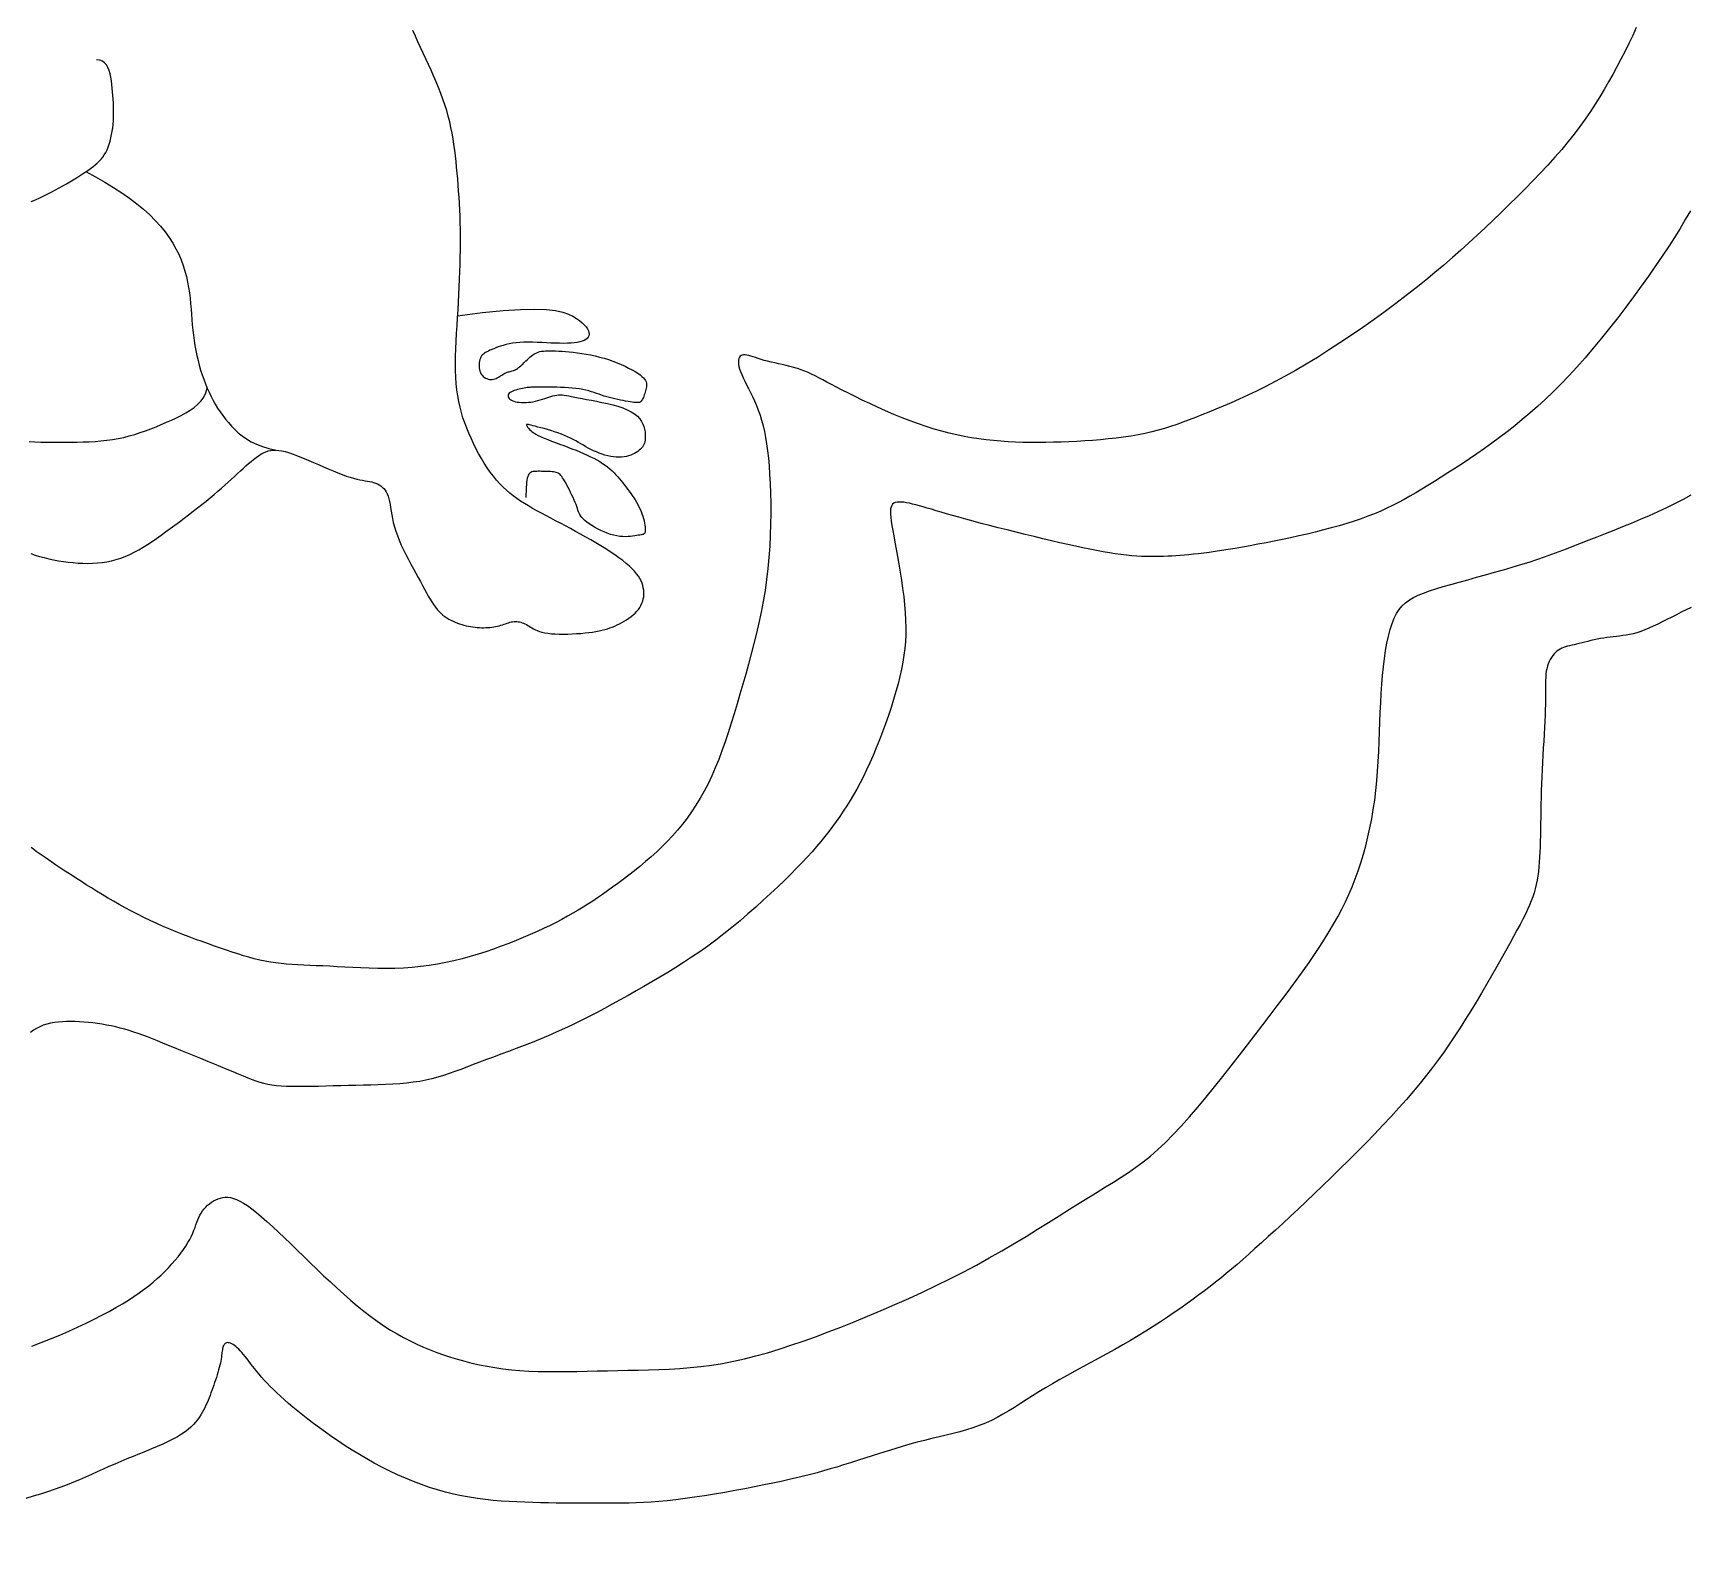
# Model space of a CAD drawing. Header units: feet. Extents: x 0 to 841, y 0 to 594.
# Drawn here: x 653.914 to 656.357, y 127.115 to 129.343 of the extents above; entities that cross this region are included whole.
import ezdxf

# ---------------------------------------------------------------- set-up
doc = ezdxf.new("R2010")
doc.units = ezdxf.units.FT
doc.header["$MEASUREMENT"] = 0
doc.layers.add('LOGO', color=7, linetype='Continuous')

# ---------------------------------------------------------------- blocks, each defined once
blk = doc.blocks.new('YOTA')
h = blk.add_hatch(color=1)
edge = h.paths.add_edge_path()
edge.add_arc((302.8865, 246.9749), 39.995, 0, 360)
edge = h.paths.add_edge_path(flags=16)
edge.add_arc((302.8865, 246.9749), 39.7003, 0, 360)
at = {"color": 2}
for points in [[(323.4553, 235.1885), (323.4325, 235.1773), (323.4097, 235.1658), (323.3871, 235.1542), (323.3646, 235.1426), (323.3423, 235.1312), (323.3204, 235.1202), (323.299, 235.1096), (323.278, 235.0997), (323.2576, 235.0906), (323.238, 235.0825), (323.2191, 235.0754), (323.201, 235.0697), (323.1836, 235.065), (323.1669, 235.0612), (323.1508, 235.0583), (323.1352, 235.0559), (323.1198, 235.054), (323.1048, 235.0523), (323.0899, 235.0507), (323.075, 235.049), (323.0602, 235.047), (323.0452, 235.0447), (323.0301, 235.042), (323.0151, 235.039), (323.0002, 235.0358), (322.9854, 235.0325), (322.971, 235.0291), (322.957, 235.0257), (322.9434, 235.0224), (322.9303, 235.0192), (322.9179, 235.0162), (322.9061, 235.0135), (322.895, 235.011), (322.8846, 235.0085), (322.8747, 235.0059), (322.8654, 235.0032), (322.8565, 235.0002), (322.8482, 234.9968), (322.8402, 234.9929), (322.8326, 234.9883), (322.8254, 234.9831), (322.8184, 234.977), (322.8118, 234.97), (322.8055, 234.9623), (322.7996, 234.9538), (322.7942, 234.9446), (322.7893, 234.9346), (322.785, 234.924), (322.7812, 234.9127), (322.778, 234.9008), (322.7756, 234.8883), (322.7738, 234.8752), (322.7726, 234.8614), (322.7718, 234.8467), (322.7715, 234.8311), (322.7714, 234.8143), (322.7715, 234.7962), (322.7715, 234.7767), (322.7715, 234.7557), (322.7713, 234.7329), (322.7708, 234.7083), (322.7699, 234.6818), (322.7686, 234.6535), (322.7671, 234.6237), (322.7653, 234.5926), (322.7634, 234.5605), (322.7614, 234.5277), (322.7594, 234.4943), (322.7575, 234.4606), (322.7558, 234.4268), (322.7542, 234.3932), (322.7529, 234.3601), (322.7519, 234.3274), (322.751, 234.2952), (322.7503, 234.2637), (322.7498, 234.2328), (322.7493, 234.2026), (322.7488, 234.1732), (322.7483, 234.1446), (322.7477, 234.1168), (322.7471, 234.0901), (322.7463, 234.0642), (322.7453, 234.0394), (322.7441, 234.0154), (322.7425, 233.9922), (322.7406, 233.9698), (322.7382, 233.9482), (322.7354, 233.9271), (322.732, 233.9067), (322.728, 233.8868), (322.7234, 233.8674), (322.718, 233.8484), (322.7119, 233.8294), (322.7048, 233.8103), (322.6967, 233.7906), (322.6875, 233.77), (322.6771, 233.7482), (322.6654, 233.7248), (322.6523, 233.6996), (322.6376, 233.6723), (322.6214, 233.6424), (322.6035, 233.6097), (322.5841, 233.5747), (322.5633, 233.5376), (322.5414, 233.4988), (322.5185, 233.4588), (322.4949, 233.4179), (322.4706, 233.3766), (322.4459, 233.3352), (322.421, 233.2942), (322.3961, 233.2539), (322.3712, 233.2146), (322.3463, 233.1763), (322.3211, 233.1387), (322.2953, 233.1015), (322.2689, 233.0647), (322.2416, 233.0279), (322.2131, 232.991), (322.1832, 232.9537), (322.1518, 232.9159), (322.1186, 232.8773), (322.0835, 232.8377), (322.0467, 232.7974), (322.0085, 232.7565), (321.9691, 232.7152), (321.9289, 232.6738), (321.8881, 232.6325), (321.847, 232.5915), (321.8059, 232.5509), (321.7651, 232.5111), (321.7249, 232.4722), (321.6855, 232.4344), (321.647, 232.3978), (321.6095, 232.3624), (321.5729, 232.3282), (321.5375, 232.2953), (321.5031, 232.2636), (321.4699, 232.2334), (321.438, 232.2045), (321.4073, 232.177), (321.378, 232.151), (321.3499, 232.1264), (321.323, 232.1031), (321.297, 232.0808), (321.2716, 232.0595), (321.2465, 232.0388), (321.2214, 232.0187), (321.1962, 231.9988), (321.1705, 231.9791), (321.1441, 231.9593), (321.1167, 231.9391), (321.0882, 231.9186), (321.0584, 231.8976), (321.0276, 231.8763), (320.9957, 231.8548), (320.9629, 231.833), (320.9291, 231.8112), (320.8945, 231.7894), (320.8591, 231.7676), (320.8231, 231.7459), (320.7864, 231.7245), (320.7491, 231.7033), (320.7115, 231.6824), (320.6738, 231.6618), (320.6361, 231.6413), (320.5987, 231.6212), (320.5618, 231.6012), (320.5256, 231.5814), (320.4904, 231.5618), (320.4563, 231.5424), (320.4235, 231.5232), (320.3922, 231.5041), (320.3623, 231.4852), (320.3334, 231.4667), (320.3054, 231.4488), (320.278, 231.4314), (320.2509, 231.4147), (320.2239, 231.3988), (320.1968, 231.3839), (320.1694, 231.37), (320.1413, 231.3573), (320.1124, 231.3459), (320.0827, 231.3355), (320.0523, 231.326), (320.0211, 231.3171), (319.9892, 231.3088), (319.9567, 231.3007), (319.9236, 231.2927), (319.8899, 231.2847), (319.8558, 231.2762), (319.8211, 231.2673), (319.7861, 231.2578), (319.7507, 231.2476), (319.7152, 231.237), (319.6798, 231.2261), (319.6444, 231.2149), (319.6094, 231.2037), (319.5747, 231.1926), (319.5407, 231.1816), (319.5073, 231.171), (319.4749, 231.1607), (319.4433, 231.1511), (319.4123, 231.1419), (319.3816, 231.1331), (319.3508, 231.1246), (319.3195, 231.1163), (319.2874, 231.1082), (319.254, 231.1002), (319.219, 231.0921), (319.1821, 231.0839), (319.1428, 231.0755), (319.101, 231.0668), (319.057, 231.058), (319.0113, 231.0492), (318.9644, 231.0404), (318.9169, 231.0319), (318.8693, 231.0238), (318.822, 231.0161), (318.7756, 231.0091), (318.7306, 231.0027), (318.6875, 230.9973), (318.6466, 230.9928), (318.6079, 230.9892), (318.571, 230.9864), (318.5356, 230.9843), (318.5013, 230.9828), (318.4679, 230.9818), (318.435, 230.9812), (318.4023, 230.9808), (318.3696, 230.9807), (318.3365, 230.9807), (318.3027, 230.9807), (318.2682, 230.9808), (318.2333, 230.9808), (318.1978, 230.981), (318.1618, 230.9813), (318.1256, 230.9817), (318.089, 230.9823), (318.0522, 230.9831), (318.0153, 230.9842), (317.9783, 230.9855), (317.9413, 230.987), (317.9043, 230.989), (317.8673, 230.9915), (317.8302, 230.9946), (317.7931, 230.9985), (317.7558, 231.0032), (317.7185, 231.0089), (317.6811, 231.0156), (317.6436, 231.0236), (317.606, 231.0328), (317.5682, 231.0435), (317.5304, 231.0555), (317.4926, 231.0687), (317.4549, 231.0831), (317.4174, 231.0986), (317.3802, 231.115), (317.3434, 231.1324), (317.307, 231.1506), (317.2712, 231.1696), (317.236, 231.1892), (317.2015, 231.2093), (317.1678, 231.2299), (317.1349, 231.2508), (317.103, 231.2719), (317.0721, 231.2931), (317.0422, 231.3142), (317.0135, 231.3351), (316.9859, 231.3556), (316.9597, 231.3757), (316.9348, 231.3952), (316.9113, 231.4141), (316.8892, 231.4323), (316.8684, 231.4498), (316.8488, 231.4668), (316.8305, 231.4832), (316.8132, 231.4991), (316.7971, 231.5146), (316.782, 231.5296), (316.7678, 231.5443), (316.7546, 231.5587), (316.7422, 231.5728), (316.7306, 231.5865), (316.7197, 231.5999), (316.7094, 231.6128), (316.6997, 231.6253), (316.6905, 231.6373), (316.6818, 231.6488), (316.6734, 231.6597), (316.6652, 231.6699), (316.6573, 231.6795), (316.6496, 231.6884), (316.642, 231.6965), (316.6346, 231.7039), (316.6275, 231.7106), (316.6206, 231.7165), (316.614, 231.7216), (316.6077, 231.7259), (316.6017, 231.7294), (316.5961, 231.7321), (316.5909, 231.734), (316.5862, 231.735), (316.5818, 231.7352), (316.5778, 231.7346), (316.5743, 231.7333), (316.5711, 231.7313), (316.5682, 231.7287), (316.5657, 231.7255), (316.5635, 231.7217), (316.5617, 231.7174), (316.5601, 231.7127), (316.5588, 231.7075), (316.5577, 231.7018), (316.5568, 231.6958), (316.5559, 231.6892), (316.555, 231.6822), (316.5541, 231.6746), (316.553, 231.6666), (316.5517, 231.658), (316.5502, 231.6489), (316.5482, 231.6392), (316.5459, 231.629), (316.5432, 231.6183), (316.5401, 231.6071), (316.5367, 231.5956), (316.5331, 231.5839), (316.5293, 231.5719), (316.5253, 231.5597), (316.5211, 231.5475), (316.5169, 231.5353), (316.5127, 231.5232), (316.5084, 231.5111), (316.5041, 231.4993), (316.4997, 231.4875), (316.4951, 231.4758), (316.4904, 231.4642), (316.4855, 231.4527), (316.4803, 231.4413), (316.4749, 231.4298), (316.469, 231.4185), (316.4629, 231.4071), (316.4562, 231.3957), (316.4489, 231.3843), (316.4409, 231.373), (316.4318, 231.3616), (316.4216, 231.3502), (316.4101, 231.3389), (316.397, 231.3275), (316.3822, 231.3161), (316.3655, 231.3048), (316.3466, 231.2934), (316.3256, 231.282), (316.3026, 231.2706), (316.2779, 231.2592), (316.2518, 231.2478), (316.2245, 231.2362), (316.1964, 231.2247), (316.1677, 231.213), (316.1387, 231.2012), (316.1097, 231.1893), (316.081, 231.1773), (316.0528, 231.1652), (316.025, 231.1529), (315.9975, 231.1406), (315.9701, 231.1283), (315.9426, 231.116), (315.9149, 231.1038), (315.8868, 231.0917), (315.8582, 231.0798), (315.8289, 231.068), (315.7988, 231.0565), (315.7677, 231.0453), (315.7357, 231.0344), (315.7028, 231.0237), (315.6692, 231.0135), (315.6348, 231.0035)], [(315.6623, 231.7181), (315.707, 231.7352), (315.7511, 231.7529), (315.7944, 231.7711), (315.8367, 231.7895), (315.8777, 231.8081), (315.9174, 231.8269), (315.9554, 231.8456), (315.9917, 231.8641), (316.0259, 231.8823), (316.058, 231.9002), (316.088, 231.9177), (316.1161, 231.935), (316.1424, 231.952), (316.167, 231.9689), (316.1902, 231.9857), (316.2119, 232.0024), (316.2325, 232.0192), (316.2519, 232.036), (316.2704, 232.053), (316.2881, 232.0701), (316.305, 232.0874), (316.3209, 232.1047), (316.3359, 232.122), (316.35, 232.1391), (316.3631, 232.1561), (316.3751, 232.1727), (316.386, 232.189), (316.3958, 232.2049), (316.4044, 232.2202), (316.4119, 232.235), (316.4184, 232.2492), (316.424, 232.2628), (316.4291, 232.2759), (316.4337, 232.2884), (316.4382, 232.3005), (316.4426, 232.312), (316.4473, 232.3231), (316.4524, 232.3338), (316.458, 232.344), (316.4644, 232.3539), (316.4716, 232.3632), (316.4795, 232.3721), (316.4879, 232.3803), (316.497, 232.3879), (316.5065, 232.3949), (316.5165, 232.401), (316.5268, 232.4063), (316.5375, 232.4108), (316.5485, 232.4143), (316.5596, 232.4168), (316.5712, 232.4181), (316.5833, 232.418), (316.596, 232.4164), (316.6096, 232.413), (316.6242, 232.4078), (316.64, 232.4004), (316.657, 232.3908), (316.6756, 232.3788), (316.6959, 232.3641), (316.7178, 232.3467), (316.7415, 232.3267), (316.7666, 232.3045), (316.793, 232.2804), (316.8206, 232.2545), (316.8492, 232.2273), (316.8787, 232.1989), (316.9088, 232.1697), (316.9395, 232.1399), (316.9705, 232.1098), (317.0018, 232.0798), (317.0332, 232.0498), (317.0647, 232.0202), (317.0963, 231.9911), (317.128, 231.9626), (317.1596, 231.935), (317.1912, 231.9082), (317.2227, 231.8827), (317.2542, 231.8584), (317.2854, 231.8355), (317.3165, 231.8142), (317.3474, 231.7944), (317.3782, 231.776), (317.409, 231.759), (317.4399, 231.7431), (317.4709, 231.7283), (317.502, 231.7145), (317.5333, 231.7017), (317.565, 231.6896), (317.5969, 231.6783), (317.6293, 231.6675), (317.6622, 231.6574), (317.6957, 231.648), (317.7298, 231.6393), (317.7648, 231.6314), (317.8007, 231.6243), (317.8376, 231.618), (317.8756, 231.6126), (317.9148, 231.6082), (317.9553, 231.6047), (317.9972, 231.6021), (318.0404, 231.6005), (318.0846, 231.5996), (318.1299, 231.5994), (318.176, 231.5996), (318.2228, 231.6003), (318.2702, 231.6013), (318.318, 231.6024), (318.366, 231.6036), (318.4143, 231.6047), (318.4625, 231.6056), (318.5108, 231.6065), (318.5592, 231.6077), (318.6078, 231.6092), (318.6567, 231.6113), (318.7058, 231.6143), (318.7554, 231.6182), (318.8053, 231.6234), (318.8557, 231.6299), (318.9067, 231.6381), (318.9582, 231.648), (319.0105, 231.6597), (319.0635, 231.6731), (319.1173, 231.6881), (319.1721, 231.7046), (319.2279, 231.7227), (319.2848, 231.7422), (319.3428, 231.763), (319.4021, 231.7853), (319.4627, 231.8087), (319.5247, 231.8334), (319.5878, 231.8592), (319.6517, 231.8862), (319.7162, 231.9141), (319.7809, 231.943), (319.8457, 231.9728), (319.9102, 232.0034), (319.9741, 232.0348), (320.0372, 232.067), (320.0992, 232.0998), (320.1597, 232.1332), (320.2188, 232.1669), (320.2763, 232.2007), (320.332, 232.2343), (320.386, 232.2675), (320.438, 232.3), (320.488, 232.3315), (320.536, 232.3618), (320.5817, 232.3906), (320.6251, 232.4176), (320.6661, 232.4428), (320.7051, 232.4666), (320.7425, 232.4895), (320.7785, 232.5122), (320.8135, 232.5351), (320.8479, 232.559), (320.8821, 232.5844), (320.9164, 232.6118), (320.9512, 232.6419), (320.9868, 232.6752), (321.0236, 232.7122), (321.0613, 232.7525), (321.0998, 232.7955), (321.1388, 232.8409), (321.1782, 232.8881), (321.2176, 232.9366), (321.257, 232.9859), (321.296, 233.0355), (321.3344, 233.0849), (321.3721, 233.1336), (321.4087, 233.1812), (321.4444, 233.2276), (321.4789, 233.2728), (321.5123, 233.3169), (321.5446, 233.3598), (321.5756, 233.4017), (321.6054, 233.4425), (321.6339, 233.4822), (321.6611, 233.5208), (321.6869, 233.5585), (321.7114, 233.5952), (321.7344, 233.631), (321.7562, 233.6663), (321.7768, 233.7011), (321.7962, 233.7358), (321.8145, 233.7705), (321.8318, 233.8053), (321.848, 233.8406), (321.8634, 233.8764), (321.8779, 233.9131), (321.8915, 233.9507), (321.9044, 233.9893), (321.9164, 234.0289), (321.9275, 234.0693), (321.9377, 234.1105), (321.9471, 234.1526), (321.9555, 234.1954), (321.963, 234.2389), (321.9695, 234.2831), (321.975, 234.328), (321.9796, 234.3734), (321.9832, 234.4193), (321.9862, 234.4655), (321.9887, 234.5118), (321.9907, 234.5581), (321.9925, 234.6043), (321.9942, 234.6501), (321.996, 234.6955), (321.998, 234.7403), (322.0003, 234.7843), (322.0031, 234.8273), (322.0065, 234.8692), (322.0105, 234.9098), (322.0153, 234.9487), (322.0207, 234.9859), (322.027, 235.0211), (322.0341, 235.054), (322.0422, 235.0845), (322.0512, 235.1124), (322.0612, 235.1374), (322.0724, 235.1593), (322.0849, 235.1786), (322.0989, 235.1955), (322.1147, 235.2103), (322.1324, 235.2234), (322.1522, 235.2352), (322.1744, 235.2459), (322.1992, 235.2561), (322.2268, 235.2659), (322.2574, 235.2758), (322.291, 235.2861), (322.3274, 235.2966), (322.366, 235.3076), (322.4064, 235.3188), (322.4479, 235.3302), (322.4901, 235.3418), (322.5325, 235.3536), (322.5747, 235.3655), (322.616, 235.3775), (322.656, 235.3896), (322.6943, 235.4016), (322.7312, 235.4137), (322.767, 235.426), (322.8019, 235.4384), (322.8364, 235.451), (322.8709, 235.464), (322.9055, 235.4773), (322.9408, 235.4911), (322.977, 235.5053), (323.0144, 235.5201), (323.0533, 235.5354), (323.0935, 235.5513), (323.1347, 235.5678), (323.1764, 235.5849), (323.2183, 235.6024), (323.2602, 235.6205), (323.3016, 235.639), (323.3422, 235.6581), (323.3817, 235.6775), (323.4197, 235.6974), (323.456, 235.7176)], [(323.452, 237.0516), (323.4285, 237.01), (323.4035, 236.968), (323.377, 236.9255), (323.3489, 236.8822), (323.3193, 236.8378), (323.2881, 236.7921), (323.2551, 236.745), (323.2208, 236.6968), (323.1852, 236.6478), (323.1485, 236.5985), (323.111, 236.5492), (323.073, 236.5004), (323.0346, 236.4523), (322.996, 236.4055), (322.9575, 236.3602), (322.9193, 236.3169), (322.8815, 236.2759), (322.8442, 236.2371), (322.8073, 236.2003), (322.7707, 236.1654), (322.7345, 236.1322), (322.6985, 236.1006), (322.6626, 236.0704), (322.627, 236.0414), (322.5914, 236.0135), (322.5558, 235.9865), (322.5203, 235.9604), (322.4848, 235.9349), (322.4496, 235.9103), (322.4148, 235.8865), (322.3804, 235.8635), (322.3466, 235.8414), (322.3135, 235.8201), (322.2812, 235.7997), (322.2499, 235.7802), (322.2197, 235.7616), (322.1906, 235.744), (322.1625, 235.7271), (322.1349, 235.7111), (322.1078, 235.6959), (322.0808, 235.6813), (322.0536, 235.6674), (322.026, 235.6541), (321.9977, 235.6412), (321.9684, 235.6288), (321.9379, 235.6168), (321.9059, 235.6052), (321.8726, 235.5939), (321.838, 235.5829), (321.8024, 235.5723), (321.7658, 235.562), (321.7285, 235.5521), (321.6906, 235.5424), (321.6522, 235.5332), (321.6136, 235.5242), (321.5747, 235.5156), (321.5359, 235.5074), (321.4973, 235.4994), (321.4591, 235.4919), (321.4215, 235.4848), (321.3847, 235.478), (321.3489, 235.4717), (321.3144, 235.4658), (321.2812, 235.4604), (321.2497, 235.4554), (321.22, 235.4509), (321.1923, 235.447), (321.1664, 235.4435), (321.142, 235.4404), (321.119, 235.4378), (321.0972, 235.4355), (321.0763, 235.4335), (321.0561, 235.4319), (321.0364, 235.4305), (321.017, 235.4294), (320.9976, 235.4285), (320.9781, 235.4277), (320.9583, 235.4272), (320.9381, 235.4269), (320.9175, 235.427), (320.8963, 235.4274), (320.8744, 235.4282), (320.8517, 235.4296), (320.8282, 235.4314), (320.8037, 235.4338), (320.778, 235.4369), (320.7513, 235.4406), (320.7233, 235.445), (320.694, 235.45), (320.6635, 235.4556), (320.6317, 235.4618), (320.5985, 235.4687), (320.5639, 235.4761), (320.5279, 235.484), (320.4904, 235.4925), (320.4515, 235.5016), (320.4111, 235.5111), (320.3696, 235.521), (320.3275, 235.5312), (320.2851, 235.5416), (320.2428, 235.5522), (320.2012, 235.5627), (320.1605, 235.5731), (320.1213, 235.5833), (320.084, 235.5933), (320.0489, 235.6028), (320.0165, 235.6118), (319.9865, 235.6203), (319.9589, 235.6283), (319.9334, 235.6358), (319.9099, 235.6428), (319.8882, 235.6493), (319.868, 235.6553), (319.8493, 235.6608), (319.8318, 235.6658), (319.8153, 235.6703), (319.7996, 235.6742), (319.7849, 235.6776), (319.7711, 235.6803), (319.7584, 235.6822), (319.7466, 235.6833), (319.736, 235.6834), (319.7265, 235.6826), (319.7182, 235.6806), (319.7112, 235.6775), (319.7055, 235.6731), (319.7011, 235.6673), (319.6979, 235.66), (319.696, 235.651), (319.6953, 235.6401), (319.6956, 235.627), (319.6969, 235.6117), (319.6992, 235.594), (319.7024, 235.5736), (319.7064, 235.5503), (319.7111, 235.5241), (319.7165, 235.4947), (319.7223, 235.4626), (319.7285, 235.4282), (319.7348, 235.3921), (319.741, 235.3546), (319.747, 235.3163), (319.7525, 235.2777), (319.7574, 235.2391), (319.7615, 235.2011), (319.7646, 235.1641), (319.7665, 235.1286), (319.7673, 235.0943), (319.7669, 235.0609), (319.7653, 235.0282), (319.7625, 234.9958), (319.7585, 234.9635), (319.7533, 234.9311), (319.747, 234.8981), (319.7395, 234.8644), (319.7308, 234.8296), (319.7209, 234.7935), (319.71, 234.7564), (319.6981, 234.7186), (319.6854, 234.6803), (319.672, 234.6419), (319.658, 234.6036), (319.6436, 234.5659), (319.6287, 234.5289), (319.6137, 234.4929), (319.5985, 234.4584), (319.5833, 234.4255), (319.568, 234.3941), (319.5527, 234.3642), (319.5373, 234.3355), (319.5218, 234.308), (319.5061, 234.2815), (319.4901, 234.2558), (319.474, 234.2309), (319.4576, 234.2067), (319.4408, 234.1829), (319.4237, 234.1594), (319.4061, 234.1361), (319.3879, 234.1128), (319.3688, 234.0893), (319.3486, 234.0655), (319.3273, 234.0411), (319.3047, 234.0161), (319.2805, 233.9903), (319.2546, 233.9635), (319.2269, 233.9354), (319.1972, 233.9061), (319.1657, 233.8757), (319.1326, 233.8445), (319.0981, 233.8128), (319.0625, 233.7808), (319.026, 233.7488), (318.9888, 233.717), (318.951, 233.6858), (318.913, 233.6554), (318.875, 233.6261), (318.8371, 233.5981), (318.7993, 233.5713), (318.7616, 233.5456), (318.7241, 233.5209), (318.6867, 233.4971), (318.6494, 233.4741), (318.6121, 233.4517), (318.5749, 233.4298), (318.5377, 233.4083), (318.5006, 233.3871), (318.4634, 233.3661), (318.4262, 233.3454), (318.389, 233.3249), (318.3517, 233.3047), (318.3144, 233.2849), (318.277, 233.2655), (318.2395, 233.2465), (318.2018, 233.2281), (318.1641, 233.2103), (318.1261, 233.1931), (318.0881, 233.1766), (318.05, 233.1607), (318.0121, 233.1454), (317.9746, 233.1307), (317.9375, 233.1165), (317.9011, 233.1028), (317.8656, 233.0896), (317.8311, 233.0769), (317.7978, 233.0645), (317.7658, 233.0525), (317.7353, 233.0409), (317.706, 233.0297), (317.6777, 233.0189), (317.6501, 233.0087), (317.6229, 232.9991), (317.5959, 232.9902), (317.5688, 232.982), (317.5414, 232.9746), (317.5133, 232.9681), (317.4843, 232.9626), (317.4541, 232.958), (317.4229, 232.9543), (317.3908, 232.9514), (317.3578, 232.9492), (317.3242, 232.9474), (317.2899, 232.9462), (317.2551, 232.9452), (317.22, 232.9444), (317.1847, 232.9437), (317.1493, 232.9429), (317.1138, 232.942), (317.0786, 232.941), (317.0439, 232.94), (317.0099, 232.9391), (316.9768, 232.9383), (316.9449, 232.9378), (316.9145, 232.9377), (316.8857, 232.9379), (316.8587, 232.9387), (316.834, 232.9401), (316.8114, 232.9421), (316.7907, 232.9448), (316.7715, 232.9483), (316.7531, 232.9526), (316.7351, 232.9576), (316.717, 232.9636), (316.6984, 232.9703), (316.6786, 232.978), (316.6574, 232.9867), (316.6341, 232.9963), (316.6084, 233.0069), (316.5806, 233.0183), (316.5511, 233.0305), (316.5203, 233.0431), (316.4887, 233.0561), (316.4567, 233.0692), (316.4247, 233.0823), (316.3931, 233.0953), (316.3623, 233.1079), (316.3329, 233.12), (316.305, 233.1315), (316.2786, 233.1423), (316.2535, 233.1525), (316.2295, 233.162), (316.2065, 233.171), (316.1843, 233.1793), (316.1626, 233.1871), (316.1413, 233.1943), (316.1203, 233.201), (316.0992, 233.2072), (316.078, 233.2128), (316.0567, 233.218), (316.0353, 233.2227), (316.0138, 233.2268), (315.9924, 233.2305), (315.971, 233.2338), (315.9496, 233.2366), (315.9284, 233.2389), (315.9074, 233.2408), (315.8866, 233.2422), (315.866, 233.2432), (315.8457, 233.2437), (315.8258, 233.2436), (315.8063, 233.2428), (315.7872, 233.2412), (315.7686, 233.2389), (315.7506, 233.2355), (315.7332, 233.2312), (315.7165, 233.2258), (315.7005, 233.2192), (315.6852, 233.2114), (315.6704, 233.2023), (315.6558, 233.192)], [(323.1983, 237.9129), (323.1813, 237.8752), (323.1636, 237.8377), (323.1452, 237.8006), (323.1263, 237.7639), (323.1072, 237.7277), (323.0878, 237.6919), (323.068, 237.6565), (323.0478, 237.6214), (323.0269, 237.5866), (323.0052, 237.5518), (322.9824, 237.5171), (322.9585, 237.4822), (322.9332, 237.4471), (322.9065, 237.4118), (322.878, 237.376), (322.8478, 237.3397), (322.8159, 237.3031), (322.7826, 237.2662), (322.748, 237.229), (322.7124, 237.1918), (322.676, 237.1545), (322.6389, 237.1174), (322.6014, 237.0805), (322.5637, 237.0438), (322.5259, 237.0076), (322.4882, 236.9718), (322.4505, 236.9364), (322.4124, 236.9013), (322.3739, 236.8663), (322.3345, 236.8314), (322.2941, 236.7964), (322.2525, 236.7612), (322.2094, 236.7256), (322.1647, 236.6896), (322.1179, 236.6531), (322.0691, 236.616), (322.0185, 236.5785), (321.9666, 236.5409), (321.9136, 236.5036), (321.8601, 236.4668), (321.8065, 236.4309), (321.753, 236.396), (321.7002, 236.3627), (321.6485, 236.331), (321.5982, 236.3014), (321.5496, 236.2741), (321.5029, 236.249), (321.4579, 236.2258), (321.4147, 236.2045), (321.3732, 236.1849), (321.3334, 236.1668), (321.2952, 236.15), (321.2586, 236.1344), (321.2236, 236.1198), (321.1902, 236.1061), (321.1582, 236.093), (321.1274, 236.0806), (321.0976, 236.0689), (321.0684, 236.0578), (321.0396, 236.0475), (321.0109, 236.0378), (320.982, 236.0287), (320.9526, 236.0203), (320.9224, 236.0126), (320.8912, 236.0056), (320.8587, 235.9992), (320.825, 235.9935), (320.7903, 235.9884), (320.7548, 235.9838), (320.7186, 235.9798), (320.6819, 235.9763), (320.6449, 235.9732), (320.6077, 235.9706), (320.5705, 235.9684), (320.5335, 235.9665), (320.4968, 235.965), (320.4604, 235.9639), (320.4243, 235.9632), (320.3884, 235.9629), (320.3529, 235.963), (320.3176, 235.9637), (320.2825, 235.9649), (320.2477, 235.9667), (320.213, 235.9691), (320.1786, 235.9721), (320.1443, 235.9758), (320.11, 235.9802), (320.0758, 235.9855), (320.0414, 235.9916), (320.0067, 235.9986), (319.9717, 236.0067), (319.9363, 236.0158), (319.9004, 236.0261), (319.8638, 236.0375), (319.8265, 236.0503), (319.7884, 236.0643), (319.7498, 236.0794), (319.7112, 236.0953), (319.6728, 236.1119), (319.6351, 236.1288), (319.5983, 236.1457), (319.563, 236.1625), (319.5293, 236.1789), (319.4978, 236.1946), (319.4688, 236.2093), (319.4425, 236.223), (319.4187, 236.2356), (319.397, 236.2471), (319.3772, 236.2576), (319.3588, 236.2673), (319.3414, 236.2761), (319.3248, 236.2841), (319.3086, 236.2914), (319.2925, 236.2981), (319.276, 236.3042), (319.2589, 236.3099), (319.2413, 236.315), (319.2234, 236.3199), (319.2053, 236.3244), (319.1873, 236.3287), (319.1693, 236.3328), (319.1518, 236.3368), (319.1347, 236.3408), (319.1183, 236.3448), (319.1027, 236.3489), (319.0881, 236.3531), (319.0745, 236.3574), (319.0619, 236.3615), (319.0502, 236.3654), (319.0395, 236.3688), (319.0297, 236.3716), (319.0208, 236.3737), (319.0128, 236.3749), (319.0056, 236.375), (318.9993, 236.374), (318.9939, 236.3717), (318.9893, 236.368), (318.9857, 236.3631), (318.9831, 236.357), (318.9815, 236.3496), (318.981, 236.3411), (318.9817, 236.3314), (318.9835, 236.3206), (318.9866, 236.3088), (318.9909, 236.2959), (318.9966, 236.282), (319.0034, 236.2671), (319.0112, 236.2512), (319.0197, 236.2344), (319.0287, 236.2167), (319.038, 236.198), (319.0475, 236.1784), (319.0569, 236.158), (319.0661, 236.1366), (319.0748, 236.1145), (319.0828, 236.0914), (319.0902, 236.0673), (319.097, 236.042), (319.1031, 236.0152), (319.1087, 235.9868), (319.1136, 235.9565), (319.118, 235.9242), (319.1218, 235.8897), (319.1251, 235.8527), (319.1279, 235.813), (319.1301, 235.7706), (319.1318, 235.7257), (319.1328, 235.6787), (319.133, 235.6299), (319.1324, 235.5796), (319.1309, 235.5283), (319.1284, 235.4762), (319.1247, 235.4237), (319.12, 235.3712), (319.1139, 235.319), (319.1065, 235.2674), (319.098, 235.2165), (319.0883, 235.1661), (319.0778, 235.1164), (319.0664, 235.0671), (319.0543, 235.0184), (319.0418, 234.9701), (319.0288, 234.9223), (319.0155, 234.8749), (319.0021, 234.8278), (318.9887, 234.7811), (318.9752, 234.7349), (318.9616, 234.6892), (318.9477, 234.6443), (318.9335, 234.6002), (318.919, 234.557), (318.9041, 234.515), (318.8886, 234.4742), (318.8726, 234.4347), (318.8559, 234.3967), (318.8385, 234.3603), (318.8204, 234.3254), (318.8015, 234.2919), (318.7819, 234.2597), (318.7615, 234.2289), (318.7404, 234.1991), (318.7185, 234.1705), (318.6958, 234.1429), (318.6724, 234.1162), (318.6482, 234.0903), (318.6233, 234.0652), (318.5977, 234.0408), (318.5717, 234.0172), (318.5454, 233.9944), (318.5189, 233.9723), (318.4925, 233.9511), (318.4662, 233.9306), (318.4403, 233.9109), (318.4149, 233.8921), (318.3902, 233.8741), (318.3663, 233.8569), (318.343, 233.8405), (318.3201, 233.8247), (318.2974, 233.8094), (318.2746, 233.7946), (318.2516, 233.7801), (318.2281, 233.7658), (318.204, 233.7517), (318.1789, 233.7376), (318.1527, 233.7234), (318.1252, 233.7091), (318.0965, 233.6947), (318.0666, 233.6803), (318.0356, 233.6658), (318.0035, 233.6515), (317.9706, 233.6374), (317.9368, 233.6235), (317.9023, 233.6099), (317.8671, 233.5967), (317.8313, 233.5839), (317.795, 233.5716), (317.7583, 233.5599), (317.721, 233.5488), (317.6833, 233.5385), (317.6452, 233.5291), (317.6066, 233.5206), (317.5676, 233.513), (317.5283, 233.5066), (317.4886, 233.5013), (317.4485, 233.4973), (317.4081, 233.4946), (317.3676, 233.4931), (317.3272, 233.4926), (317.287, 233.4929), (317.2473, 233.4938), (317.2083, 233.4953), (317.1701, 233.4971), (317.133, 233.4991), (317.0972, 233.5011), (317.0629, 233.5029), (317.0301, 233.5044), (316.9989, 233.5058), (316.9691, 233.507), (316.9404, 233.5082), (316.9127, 233.5095), (316.8858, 233.5112), (316.8596, 233.5131), (316.8339, 233.5156), (316.8086, 233.5187), (316.7834, 233.5225), (316.7583, 233.5271), (316.733, 233.5324), (316.7077, 233.5386), (316.6821, 233.5454), (316.6563, 233.5528), (316.6301, 233.5608), (316.6035, 233.5694), (316.5765, 233.5785), (316.5489, 233.5879), (316.5207, 233.5978), (316.4919, 233.608), (316.4625, 233.6186), (316.4327, 233.6295), (316.4024, 233.6409), (316.3719, 233.6526), (316.3413, 233.6647), (316.3105, 233.6773), (316.2798, 233.6903), (316.2493, 233.7038), (316.2189, 233.7178), (316.1889, 233.7323), (316.1593, 233.7472), (316.1301, 233.7624), (316.1014, 233.7779), (316.0733, 233.7935), (316.0457, 233.8093), (316.0188, 233.825), (315.9925, 233.8406), (315.967, 233.8561), (315.9423, 233.8713), (315.9184, 233.8862), (315.8954, 233.9008), (315.8731, 233.915), (315.8518, 233.9288), (315.8312, 233.9422), (315.8115, 233.9551), (315.7927, 233.9677), (315.7746, 233.9798), (315.7574, 233.9914), (315.7411, 234.0025), (315.7256, 234.0132), (315.7109, 234.0234), (315.697, 234.0332), (315.6839, 234.0427), (315.6716, 234.052), (315.66, 234.0612)], [(315.6584, 235.4414), (315.6784, 235.4345), (315.6993, 235.4282), (315.7207, 235.4223), (315.7427, 235.417), (315.7652, 235.4122), (315.7879, 235.4079), (315.8109, 235.4042), (315.834, 235.4012), (315.8571, 235.3987), (315.8801, 235.3969), (315.9029, 235.3958), (315.9257, 235.3955), (315.9483, 235.396), (315.9707, 235.3974), (315.993, 235.3997), (316.0151, 235.4031), (316.0371, 235.4076), (316.0588, 235.4132), (316.0804, 235.4201), (316.1017, 235.4282), (316.1229, 235.4375), (316.1439, 235.4479), (316.1648, 235.4593), (316.1857, 235.4716), (316.2067, 235.4847), (316.2276, 235.4985), (316.2486, 235.5129), (316.2698, 235.5279), (316.2911, 235.5432), (316.3127, 235.5589), (316.3343, 235.5748), (316.356, 235.5909), (316.3776, 235.6072), (316.399, 235.6235), (316.4201, 235.6398), (316.4409, 235.6561), (316.4613, 235.6722), (316.481, 235.6881), (316.5001, 235.7038), (316.5185, 235.7191), (316.5362, 235.7342), (316.5532, 235.7488), (316.5695, 235.7632), (316.5852, 235.7771), (316.6003, 235.7907), (316.6149, 235.8039), (316.6289, 235.8168), (316.6425, 235.8292), (316.6555, 235.8411), (316.6682, 235.8527), (316.6805, 235.8637), (316.6925, 235.8742), (316.7042, 235.8839), (316.7158, 235.8929), (316.7273, 235.901), (316.7387, 235.9082), (316.7502, 235.9143), (316.7617, 235.9194), (316.7734, 235.9232), (316.7854, 235.9258), (316.7976, 235.9271), (316.8103, 235.9272), (316.8236, 235.9261), (316.8375, 235.9239), (316.8523, 235.9205), (316.868, 235.9161), (316.8847, 235.9105), (316.9026, 235.904), (316.9217, 235.8965), (316.9422, 235.888), (316.9637, 235.8788), (316.9861, 235.869), (317.009, 235.859), (317.032, 235.849), (317.0549, 235.839), (317.0775, 235.8295), (317.0993, 235.8206), (317.1201, 235.8125), (317.1396, 235.8055), (317.1576, 235.7997), (317.1741, 235.7949), (317.1892, 235.7912), (317.2032, 235.7881), (317.216, 235.7856), (317.2279, 235.7835), (317.2389, 235.7816), (317.2492, 235.7797), (317.259, 235.7776), (317.2682, 235.7751), (317.2772, 235.7722), (317.2858, 235.7686), (317.2939, 235.7644), (317.3017, 235.7595), (317.3089, 235.7537), (317.3156, 235.7471), (317.3217, 235.7396), (317.3272, 235.7311), (317.332, 235.7216), (317.3361, 235.7109), (317.3395, 235.6991), (317.3424, 235.6861), (317.345, 235.6721), (317.3474, 235.657), (317.35, 235.6409), (317.3528, 235.6238), (317.3563, 235.6058), (317.3604, 235.587), (317.3655, 235.5673), (317.3718, 235.5468), (317.3795, 235.5256), (317.3883, 235.5038), (317.3981, 235.4816), (317.4087, 235.4591), (317.4199, 235.4366), (317.4314, 235.4142), (317.4431, 235.3921), (317.4548, 235.3704), (317.4662, 235.3494), (317.4772, 235.3291), (317.4876, 235.3098), (317.4975, 235.2914), (317.5069, 235.274), (317.5159, 235.2576), (317.5246, 235.2421), (317.5331, 235.2276), (317.5414, 235.2141), (317.5497, 235.2015), (317.5581, 235.1899), (317.5666, 235.1792), (317.5752, 235.1696), (317.5841, 235.1608), (317.5932, 235.1528), (317.6025, 235.1456), (317.6119, 235.1391), (317.6215, 235.1333), (317.6312, 235.128), (317.6411, 235.1232), (317.6511, 235.1189), (317.6612, 235.115), (317.6715, 235.1114), (317.6818, 235.1082), (317.6922, 235.1052), (317.7026, 235.1026), (317.713, 235.1003), (317.7235, 235.0983), (317.7339, 235.0967), (317.7443, 235.0953), (317.7546, 235.0943), (317.7648, 235.0936), (317.775, 235.0932), (317.785, 235.0932), (317.7948, 235.0934), (317.8045, 235.0939), (317.814, 235.0947), (317.8232, 235.0958), (317.8323, 235.0971), (317.841, 235.0987), (317.8495, 235.1005), (317.8577, 235.1025), (317.8656, 235.1048), (317.8732, 235.1071), (317.8805, 235.1096), (317.8876, 235.112), (317.8946, 235.1144), (317.9013, 235.1165), (317.9079, 235.1185), (317.9145, 235.1201), (317.9209, 235.1214), (317.9274, 235.1222), (317.9338, 235.1224), (317.9402, 235.1222), (317.9467, 235.1215), (317.9531, 235.1202), (317.9595, 235.1186), (317.966, 235.1165), (317.9724, 235.114), (317.9788, 235.1111), (317.9853, 235.1079), (317.9917, 235.1043), (317.9982, 235.1004), (318.0048, 235.0963), (318.0118, 235.0921), (318.0194, 235.0878), (318.0276, 235.0836), (318.0368, 235.0795), (318.0471, 235.0757), (318.0587, 235.0723), (318.0717, 235.0693), (318.0864, 235.0669), (318.1028, 235.065), (318.1207, 235.0638), (318.1397, 235.0631), (318.1597, 235.063), (318.1801, 235.0633), (318.2008, 235.064), (318.2214, 235.0652), (318.2416, 235.0666), (318.261, 235.0684), (318.2793, 235.0704), (318.2963, 235.0727), (318.3121, 235.0752), (318.3267, 235.0779), (318.3405, 235.0809), (318.3534, 235.0842), (318.3657, 235.0879), (318.3775, 235.0919), (318.389, 235.0962), (318.4002, 235.101), (318.4115, 235.1061), (318.4228, 235.1117), (318.434, 235.1176), (318.4452, 235.124), (318.4562, 235.1308), (318.4668, 235.138), (318.4771, 235.1455), (318.4867, 235.1534), (318.4958, 235.1617), (318.5041, 235.1703), (318.5115, 235.1792), (318.518, 235.1885), (318.5235, 235.198), (318.5281, 235.2078), (318.5318, 235.2179), (318.5345, 235.2281), (318.5363, 235.2385), (318.5372, 235.249), (318.5373, 235.2596), (318.5364, 235.2702), (318.5347, 235.2809), (318.5321, 235.2917), (318.5286, 235.3024), (318.524, 235.3132), (318.5183, 235.3242), (318.5113, 235.3354), (318.503, 235.3467), (318.4932, 235.3583), (318.4819, 235.3702), (318.469, 235.3825), (318.4543, 235.3951), (318.4379, 235.4082), (318.4199, 235.4216), (318.4004, 235.4353), (318.3797, 235.4491), (318.3579, 235.4631), (318.3352, 235.4772), (318.3119, 235.4913), (318.2882, 235.5052), (318.2641, 235.519), (318.24, 235.5325), (318.2159, 235.5457), (318.1921, 235.5586), (318.1684, 235.5713), (318.1451, 235.5837), (318.1221, 235.5958), (318.0995, 235.6078), (318.0775, 235.6195), (318.056, 235.6311), (318.0351, 235.6425), (318.0149, 235.6538), (317.9955, 235.665), (317.9767, 235.6763), (317.9586, 235.6877), (317.941, 235.6995), (317.924, 235.7118), (317.9075, 235.7247), (317.8914, 235.7384), (317.8757, 235.7531), (317.8603, 235.7689), (317.8452, 235.7858), (317.8303, 235.8042), (317.8157, 235.8238), (317.8014, 235.8444), (317.7875, 235.866), (317.774, 235.8884), (317.761, 235.9115), (317.7485, 235.935), (317.7366, 235.9589), (317.7254, 235.983), (317.7148, 236.0071), (317.705, 236.0311), (317.696, 236.0552), (317.6877, 236.0796), (317.6803, 236.1043), (317.6737, 236.1295), (317.668, 236.1554), (317.6631, 236.1822), (317.6592, 236.21), (317.6562, 236.239), (317.6541, 236.2693), (317.6529, 236.3011), (317.6526, 236.3342), (317.6531, 236.3683), (317.6541, 236.4034), (317.6556, 236.4393), (317.6576, 236.4756), (317.6597, 236.5123), (317.662, 236.5492), (317.6644, 236.586), (317.6666, 236.6226), (317.6686, 236.6588), (317.6704, 236.6945), (317.672, 236.7298), (317.6733, 236.7646), (317.6744, 236.799), (317.6752, 236.8329), (317.6757, 236.8663), (317.676, 236.8991), (317.6759, 236.9315), (317.6755, 236.9633), (317.6748, 236.9947), (317.6738, 237.0255), (317.6726, 237.0558), (317.671, 237.0856), (317.6693, 237.115), (317.6673, 237.144), (317.6651, 237.1725), (317.6628, 237.2007), (317.6603, 237.2285), (317.6577, 237.2559), (317.6549, 237.2831), (317.652, 237.31), (317.6487, 237.3366), (317.6452, 237.3631), (317.6411, 237.3895), (317.6366, 237.4159), (317.6314, 237.4422), (317.6255, 237.4686), (317.6188, 237.4951), (317.6112, 237.5218), (317.6027, 237.5486), (317.5933, 237.5757), (317.5832, 237.6028), (317.5725, 237.63), (317.5612, 237.6573), (317.5495, 237.6845), (317.5375, 237.7117), (317.5253, 237.7388), (317.5129, 237.7657), (317.5006, 237.7924), (317.4884, 237.8189), (317.4763, 237.8452), (317.4642, 237.8713), (317.4522, 237.8975)], [(315.66, 237.0944), (315.6801, 237.1028), (315.6997, 237.1117), (315.719, 237.121), (315.7378, 237.1305), (315.7563, 237.1401), (315.7743, 237.1497), (315.7918, 237.1593), (315.8089, 237.1689), (315.8255, 237.1784), (315.8416, 237.1878), (315.8571, 237.1971), (315.8721, 237.2063), (315.8865, 237.2153), (315.9003, 237.2242), (315.9135, 237.2329), (315.926, 237.2413), (315.9379, 237.2497), (315.9491, 237.2581), (315.9598, 237.2666), (315.9697, 237.2752), (315.979, 237.2842), (315.9877, 237.2937), (315.9958, 237.3037), (316.0032, 237.3143), (316.0099, 237.3256), (316.016, 237.3378), (316.0215, 237.3508), (316.0264, 237.3645), (316.0307, 237.3788), (316.0345, 237.3937), (316.0377, 237.409), (316.0404, 237.4248), (316.0426, 237.4409), (316.0444, 237.4572), (316.0456, 237.4737), (316.0465, 237.4904), (316.047, 237.5071), (316.047, 237.524), (316.0467, 237.5409), (316.0461, 237.5579), (316.0451, 237.575), (316.0439, 237.5922), (316.0423, 237.6094), (316.0405, 237.6267), (316.0385, 237.6441), (316.0362, 237.6615), (316.0335, 237.6785), (316.03, 237.6949), (316.0257, 237.7103), (316.0202, 237.7243), (316.0133, 237.7365), (316.0048, 237.7467), (315.9944, 237.7544), (315.9819, 237.7593), (315.967, 237.761)], [(315.9168, 237.2352), (315.9625, 237.211), (316.0059, 237.1864), (316.0469, 237.1613), (316.0856, 237.1359), (316.1219, 237.1103), (316.1558, 237.0843), (316.1872, 237.0582), (316.2162, 237.0319), (316.2428, 237.0055), (316.2668, 236.979), (316.2884, 236.9525), (316.3077, 236.9261), (316.3247, 236.8997), (316.3397, 236.8733), (316.3527, 236.847), (316.364, 236.8207), (316.3737, 236.7946), (316.3819, 236.7685), (316.3887, 236.7426), (316.3944, 236.7168), (316.3991, 236.6911), (316.4029, 236.6656), (316.406, 236.6403), (316.4085, 236.6151), (316.4107, 236.59), (316.4126, 236.5651), (316.4145, 236.5403), (316.4165, 236.5157), (316.4187, 236.4912), (316.4214, 236.4669), (316.4246, 236.4427), (316.4285, 236.4187), (316.4328, 236.3949), (316.4377, 236.3715), (316.4432, 236.3483), (316.4491, 236.3255), (316.4556, 236.3032), (316.4626, 236.2813), (316.47, 236.2598), (316.4778, 236.239), (316.4862, 236.2187), (316.495, 236.1989), (316.5043, 236.1797), (316.5141, 236.1609), (316.5245, 236.1426), (316.5354, 236.1247), (316.547, 236.1072), (316.5593, 236.09), (316.5722, 236.0731), (316.5858, 236.0564), (316.6002, 236.04), (316.6156, 236.024), (316.6324, 236.0085), (316.6507, 235.9936), (316.6709, 235.9796), (316.6933, 235.9666), (316.7181, 235.9547), (316.7457, 235.944), (316.7764, 235.9348), (316.8103, 235.9272)], [(315.6498, 235.9679), (315.6771, 235.9662), (315.705, 235.9652), (315.7334, 235.9647), (315.7621, 235.9645), (315.7909, 235.9645), (315.8195, 235.9645), (315.848, 235.9647), (315.8763, 235.965), (315.9044, 235.9656), (315.9323, 235.9667), (315.9599, 235.9682), (315.9874, 235.9704), (316.0146, 235.9733), (316.0415, 235.977), (316.0681, 235.9817), (316.0945, 235.9873), (316.1205, 235.9939), (316.1463, 236.0013), (316.1718, 236.0095), (316.1969, 236.0183), (316.2218, 236.0276), (316.2464, 236.0374), (316.2707, 236.0476), (316.2947, 236.0581), (316.3184, 236.0687), (316.3417, 236.0794), (316.3645, 236.0904), (316.3863, 236.102), (316.4068, 236.1144), (316.4258, 236.1278), (316.4429, 236.1425), (316.4578, 236.1587), (316.4702, 236.1766), (316.4798, 236.1965), (316.4862, 236.2187)], [(317.6626, 236.5576), (317.7788, 236.5729), (317.8769, 236.583), (317.9585, 236.5883), (318.0255, 236.5897), (318.0797, 236.5876), (318.1228, 236.5826), (318.1567, 236.5753), (318.183, 236.5664), (318.2037, 236.5564), (318.2205, 236.546), (318.235, 236.5355), (318.2473, 236.5253), (318.2576, 236.5153), (318.266, 236.5056), (318.2723, 236.4963), (318.2768, 236.4874), (318.2794, 236.479), (318.2801, 236.4712), (318.279, 236.464), (318.2762, 236.4575), (318.2716, 236.4516), (318.2654, 236.4466), (318.2575, 236.4422), (318.248, 236.4384), (318.237, 236.4353), (318.2246, 236.4329), (318.2106, 236.431), (318.1953, 236.4297), (318.1787, 236.4289), (318.1608, 236.4286), (318.1417, 236.4289), (318.1216, 236.4295), (318.1007, 236.4303), (318.0793, 236.4313), (318.0578, 236.4322), (318.0362, 236.4331), (318.0148, 236.4337), (317.994, 236.4339), (317.9738, 236.4336), (317.9547, 236.4328), (317.9368, 236.4312), (317.92, 236.4289), (317.9044, 236.4262), (317.8899, 236.4229), (317.8764, 236.4194), (317.8639, 236.4156), (317.8524, 236.4116), (317.8417, 236.4076), (317.8319, 236.4036), (317.8228, 236.3998), (317.8145, 236.3962), (317.807, 236.3928), (317.8001, 236.3894), (317.7939, 236.3859), (317.7883, 236.3823), (317.7834, 236.3785), (317.779, 236.3743), (317.7752, 236.3697), (317.772, 236.3645), (317.7693, 236.3587), (317.767, 236.3521), (317.7653, 236.345), (317.7642, 236.3375), (317.7636, 236.3296), (317.7636, 236.3216), (317.7642, 236.3136), (317.7655, 236.3058), (317.7674, 236.2982), (317.77, 236.2911), (317.7734, 236.2846), (317.7774, 236.2788), (317.7821, 236.2737), (317.7874, 236.2694), (317.7931, 236.2658), (317.7991, 236.263), (317.8054, 236.2609), (317.8119, 236.2595), (317.8183, 236.2589), (317.8248, 236.259), (317.8311, 236.2599), (317.8371, 236.2615), (317.843, 236.2637), (317.8486, 236.2664), (317.8541, 236.2694), (317.8594, 236.2727), (317.8646, 236.2762), (317.8697, 236.2796), (317.8747, 236.2829), (317.8797, 236.286), (317.8847, 236.2887), (317.8896, 236.2909), (317.8945, 236.2928), (317.8995, 236.2943), (317.9044, 236.2957), (317.9094, 236.2969), (317.9143, 236.2982), (317.9193, 236.2995), (317.9242, 236.3011), (317.9292, 236.3029), (317.9341, 236.3052), (317.9391, 236.3079), (317.944, 236.311), (317.9489, 236.3146), (317.9539, 236.3185), (317.9588, 236.3226), (317.9638, 236.3271), (317.9687, 236.3317), (317.9737, 236.3365), (317.9786, 236.3414), (317.9836, 236.3463), (317.9885, 236.3512), (317.9935, 236.3561), (317.9986, 236.3609), (318.0039, 236.3655), (318.0093, 236.37), (318.015, 236.3742), (318.021, 236.3781), (318.0274, 236.3816), (318.0341, 236.3848), (318.0413, 236.3875), (318.0489, 236.3897), (318.0572, 236.3915), (318.0661, 236.3928), (318.0757, 236.3937), (318.0861, 236.3942), (318.0974, 236.3943), (318.1096, 236.3941), (318.1228, 236.3935), (318.1371, 236.3927), (318.1525, 236.3916), (318.1692, 236.3902), (318.187, 236.3886), (318.2057, 236.3866), (318.2251, 236.3842), (318.2453, 236.3813), (318.2659, 236.378), (318.2869, 236.3741), (318.308, 236.3696), (318.3293, 236.3645), (318.3504, 236.3587), (318.3712, 236.3521), (318.3917, 236.345), (318.4115, 236.3374), (318.4306, 236.3294), (318.4488, 236.3211), (318.4658, 236.3127), (318.4816, 236.3043), (318.4958, 236.2961), (318.5085, 236.2881), (318.5194, 236.2805), (318.5283, 236.2733), (318.5354, 236.2665), (318.5409, 236.2601), (318.5449, 236.254), (318.5477, 236.248), (318.5493, 236.2422), (318.55, 236.2365), (318.5499, 236.2307), (318.5493, 236.2248), (318.5482, 236.2187), (318.5468, 236.2124), (318.5453, 236.206), (318.5435, 236.1995), (318.5415, 236.1931), (318.5394, 236.1868), (318.5372, 236.1808), (318.5349, 236.1751), (318.5325, 236.1698), (318.5301, 236.1651), (318.5276, 236.1611), (318.5251, 236.1577), (318.5225, 236.1551), (318.5196, 236.1531), (318.5164, 236.1517), (318.5127, 236.1508), (318.5083, 236.1504), (318.5032, 236.1505), (318.4973, 236.1509), (318.4903, 236.1517), (318.4823, 236.1528), (318.473, 236.1542), (318.4627, 236.1558), (318.4515, 236.1577), (318.4396, 236.1598), (318.4271, 236.1621), (318.4143, 236.1647), (318.4013, 236.1675), (318.3882, 236.1706), (318.3753, 236.174), (318.3627, 236.1775), (318.3506, 236.1814), (318.3388, 236.1853), (318.3271, 236.1894), (318.3154, 236.1935), (318.3035, 236.1976), (318.2912, 236.2016), (318.2784, 236.2053), (318.2649, 236.2088), (318.2505, 236.2119), (318.235, 236.2146), (318.2183, 236.2168), (318.2008, 236.2186), (318.1827, 236.22), (318.1645, 236.221), (318.1464, 236.2218), (318.1287, 236.2223), (318.112, 236.2226), (318.0964, 236.2228), (318.0823, 236.2228), (318.0701, 236.2228), (318.0601, 236.2228), (318.0519, 236.2228), (318.0455, 236.2228), (318.0405, 236.2228), (318.0366, 236.2228), (318.0336, 236.2228), (318.0312, 236.2228), (318.0291, 236.2228), (318.0271, 236.2228), (318.0248, 236.2228), (318.0221, 236.2228), (318.0188, 236.2228), (318.0151, 236.2227), (318.0109, 236.2226), (318.0062, 236.2223), (318.001, 236.2219), (317.9954, 236.2214), (317.9892, 236.2207), (317.9825, 236.2198), (317.9753, 236.2187), (317.9677, 236.2173), (317.9597, 236.2157), (317.9516, 236.2139), (317.9435, 236.2118), (317.9357, 236.2094), (317.9281, 236.2069), (317.9212, 236.204), (317.9149, 236.2009), (317.9096, 236.1976), (317.9053, 236.194), (317.9022, 236.1902), (317.9003, 236.1862), (317.8996, 236.1821), (317.9001, 236.178), (317.9017, 236.1739), (317.9044, 236.17), (317.9082, 236.1663), (317.913, 236.1628), (317.9189, 236.1597), (317.9259, 236.157), (317.9338, 236.1547), (317.9425, 236.153), (317.952, 236.1518), (317.9621, 236.151), (317.9727, 236.1508), (317.9837, 236.151), (317.995, 236.1518), (318.0063, 236.153), (318.0177, 236.1547), (318.0289, 236.157), (318.0399, 236.1597), (318.0507, 236.1627), (318.0612, 236.166), (318.0714, 236.1695), (318.0815, 236.1729), (318.0912, 236.1762), (318.1007, 236.1793), (318.11, 236.182), (318.119, 236.1842), (318.1278, 236.1858), (318.1364, 236.1866), (318.145, 236.1868), (318.1539, 236.1864), (318.1634, 236.1853), (318.1737, 236.1837), (318.1851, 236.1816), (318.1979, 236.1791), (318.2124, 236.1762), (318.2287, 236.1729), (318.2473, 236.1693), (318.2683, 236.1655), (318.2911, 236.1613), (318.3154, 236.1568), (318.3404, 236.1517), (318.3658, 236.1462), (318.391, 236.14), (318.4153, 236.1331), (318.4383, 236.1254), (318.4594, 236.117), (318.4781, 236.1076), (318.494, 236.0972), (318.5072, 236.0861), (318.5178, 236.0744), (318.5263, 236.0623), (318.5327, 236.0499), (318.5375, 236.0376), (318.5407, 236.0255), (318.5428, 236.0138), (318.5438, 236.0026), (318.5441, 235.9923), (318.5438, 235.9829), (318.5431, 235.9744), (318.5417, 235.9667), (318.5399, 235.9596), (318.5374, 235.9532), (318.5343, 235.9473), (318.5305, 235.9417), (318.5261, 235.9365), (318.521, 235.9314), (318.5152, 235.9264), (318.5087, 235.9215), (318.5014, 235.9167), (318.4935, 235.9121), (318.4848, 235.9077), (318.4756, 235.9038), (318.4657, 235.9004), (318.4552, 235.8975), (318.4441, 235.8954), (318.4326, 235.894), (318.4204, 235.8935), (318.4078, 235.894), (318.3949, 235.8954), (318.3816, 235.8976), (318.3681, 235.9006), (318.3545, 235.9043), (318.3409, 235.9086), (318.3274, 235.9135), (318.3141, 235.9188), (318.3011, 235.9245), (318.2886, 235.9306), (318.2764, 235.9369), (318.2646, 235.9433), (318.253, 235.95), (318.2415, 235.9567), (318.2298, 235.9635), (318.2179, 235.9703), (318.2056, 235.977), (318.1928, 235.9836), (318.1793, 235.9901), (318.1649, 235.9964), (318.1496, 236.0025), (318.1337, 236.0082), (318.1173, 236.0137), (318.1008, 236.0189), (318.0845, 236.0237), (318.0688, 236.0281), (318.0538, 236.0322), (318.0399, 236.0358), (318.0274, 236.039), (318.0165, 236.0417), (318.0076, 236.0439), (318.0005, 236.0457), (317.995, 236.0469), (317.991, 236.0476), (317.9882, 236.0479), (317.9866, 236.0476), (317.9859, 236.0469), (317.9859, 236.0457), (317.9866, 236.0439), (317.9877, 236.0417), (317.9891, 236.039), (317.9909, 236.0358), (317.9933, 236.0322), (317.9965, 236.0281), (318.0006, 236.0237), (318.0058, 236.0189), (318.0123, 236.0137), (318.0203, 236.0082), (318.0299, 236.0025), (318.0413, 235.9964), (318.0546, 235.9901), (318.0696, 235.9836), (318.086, 235.9769), (318.1036, 235.97), (318.1221, 235.963), (318.1413, 235.9558), (318.1607, 235.9486), (318.1803, 235.9412), (318.1996, 235.9339), (318.2185, 235.9264), (318.2367, 235.919), (318.2541, 235.9116), (318.2708, 235.9041), (318.2867, 235.8965), (318.3019, 235.8889), (318.3164, 235.8811), (318.3301, 235.8732), (318.3431, 235.8651), (318.3554, 235.8568), (318.3669, 235.8482), (318.3776, 235.8395), (318.3877, 235.8305), (318.3972, 235.8213), (318.4062, 235.8119), (318.4148, 235.8024), (318.4229, 235.7928), (318.4308, 235.7831), (318.4385, 235.7733), (318.446, 235.7634), (318.4534, 235.7536), (318.4608, 235.7437), (318.4682, 235.7338), (318.4754, 235.7238), (318.4826, 235.7138), (318.4895, 235.7036), (318.4961, 235.6934), (318.5025, 235.683), (318.5085, 235.6724), (318.5142, 235.6616), (318.5194, 235.6507), (318.524, 235.6394), (318.5283, 235.6281), (318.532, 235.6169), (318.5352, 235.6058), (318.5379, 235.5951), (318.5401, 235.5849), (318.5419, 235.5753), (318.5431, 235.5665), (318.5438, 235.5586), (318.5441, 235.5519), (318.5438, 235.5463), (318.543, 235.5418), (318.5416, 235.5382), (318.5396, 235.5355), (318.5369, 235.5333), (318.5334, 235.5317), (318.5291, 235.5304), (318.524, 235.5293), (318.518, 235.5283), (318.5111, 235.5272), (318.5032, 235.5258), (318.4944, 235.5244), (318.4846, 235.523), (318.474, 235.5218), (318.4627, 235.521), (318.4506, 235.5206), (318.4378, 235.5209), (318.4243, 235.522), (318.4103, 235.524), (318.3957, 235.5272), (318.3807, 235.5315), (318.3653, 235.5368), (318.35, 235.5431), (318.3348, 235.55), (318.32, 235.5575), (318.3058, 235.5654), (318.2925, 235.5735), (318.2802, 235.5816), (318.2692, 235.5895), (318.2597, 235.5971), (318.2519, 235.6043), (318.2455, 235.6112), (318.2404, 235.6178), (318.2363, 235.6244), (318.2329, 235.6311), (318.23, 235.638), (318.2274, 235.6454), (318.2248, 235.6533), (318.2219, 235.6618), (318.2185, 235.6712), (318.2144, 235.6816), (318.2098, 235.6927), (318.2046, 235.7043), (318.199, 235.7163), (318.1932, 235.7283), (318.1873, 235.7403), (318.1814, 235.7519), (318.1756, 235.7629), (318.1701, 235.7731), (318.1649, 235.7824), (318.1602, 235.7904), (318.1558, 235.7973), (318.1517, 235.8032), (318.1478, 235.8081), (318.1438, 235.8122), (318.1397, 235.8156), (318.1353, 235.8183), (318.1306, 235.8204), (318.1254, 235.8222), (318.1196, 235.8235), (318.113, 235.8247), (318.1059, 235.8255), (318.0982, 235.8262), (318.0902, 235.8268), (318.082, 235.8271), (318.0736, 235.8274), (318.0652, 235.8275), (318.0569, 235.8276), (318.0489, 235.8277), (318.0413, 235.8277), (318.0341, 235.8276), (318.0274, 235.8275), (318.0212, 235.827), (318.0155, 235.8261), (318.0104, 235.8246), (318.0057, 235.8223), (318.0015, 235.8192), (317.9977, 235.815), (317.9945, 235.8096), (317.9918, 235.803), (317.9896, 235.7949), (317.9878, 235.7856), (317.9864, 235.7754), (317.9853, 235.7646), (317.9846, 235.7536), (317.9841, 235.7425), (317.9838, 235.7317), (317.9836, 235.7216), (317.9836, 235.7123), (317.9836, 235.7042)]]:
    blk.add_lwpolyline(points, dxfattribs=at)
at = {"color": 1}
for centre, radius in [((302.8815, 246.9749), 40.0001), ((302.8815, 246.9749), 40), ((302.8865, 246.9749), 39.995)]:
    blk.add_circle(centre, radius, dxfattribs=at)
at = {"color": 2}
for radius in [39.7003, 38.793]:
    blk.add_circle((302.8865, 246.9749), radius, dxfattribs=at)

msp = doc.modelspace()

# ---------------------------------------------------------------- linework, layer by layer
at = {"layer": 'LOGO', "color": 1}
msp.add_circle((649.9138, 132.2024), 12.5548, dxfattribs=at)

# ---------------------------------------------------------------- block references
at = {"layer": 'LOGO', "xscale": 0.3139103563735262, "yscale": 0.3139103563735262, "zscale": 0.3139103563735262}
msp.add_blockref('YOTA', (554.8225, 54.668), dxfattribs=at)

doc.saveas('drawing.dxf')
